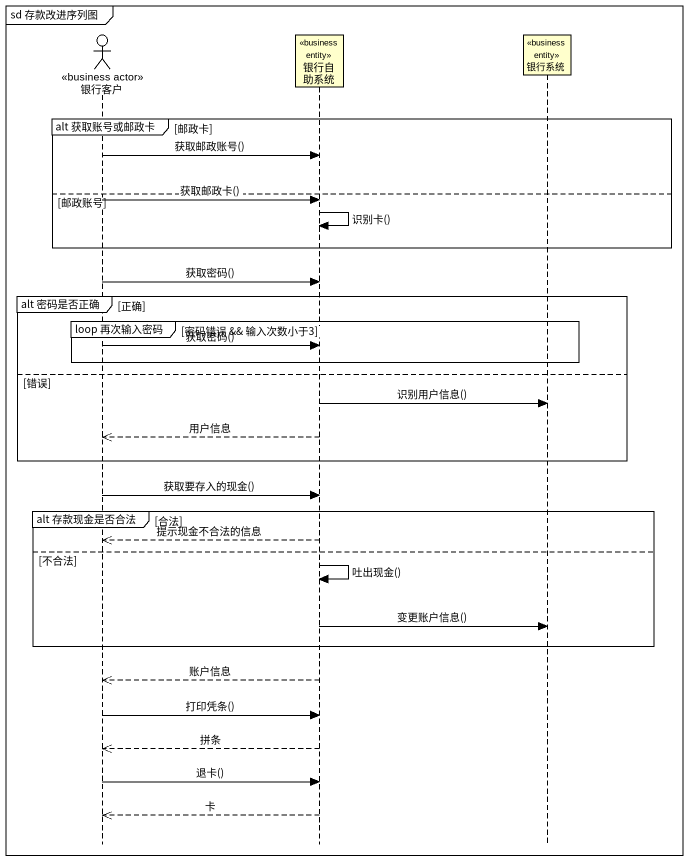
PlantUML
@startuml
mainframe sd 存款改进序列图
hide footbox
actor 银行客户 <<business actor>>
participant 银行自助系统 <<business entity>>
participant 银行系统 <<business entity>>

group alt 获取账号或邮政卡 [邮政卡]
  银行客户 -> 银行自助系统 : 获取邮政账号()
else 邮政账号
  银行客户 -> 银行自助系统 : 获取邮政卡()
  银行自助系统 -> 银行自助系统 : 识别卡()
end
银行客户 -> 银行自助系统 : 获取密码()
group alt 密码是否正确 [正确]
  group loop 再次输入密码 [密码错误 && 输入次数小于3]
    银行客户 -> 银行自助系统 : 获取密码()
  end
else 错误
  银行自助系统 -> 银行系统 : 识别用户信息()
  银行自助系统 -->> 银行客户 : 用户信息
end
银行客户 -> 银行自助系统 : 获取要存入的现金()
group alt 存款现金是否合法 [合法]
  银行自助系统 -->> 银行客户 : 提示现金不合法的信息
else 不合法
  银行自助系统 -> 银行自助系统 : 吐出现金()
  银行自助系统 -> 银行系统 : 变更账户信息()
end
银行自助系统 -->> 银行客户 : 账户信息
银行客户 -> 银行自助系统 : 打印凭条()
银行自助系统 -->> 银行客户 : 拼条
银行客户 -> 银行自助系统 : 退卡()
银行自助系统 -->> 银行客户 : 卡
@enduml
